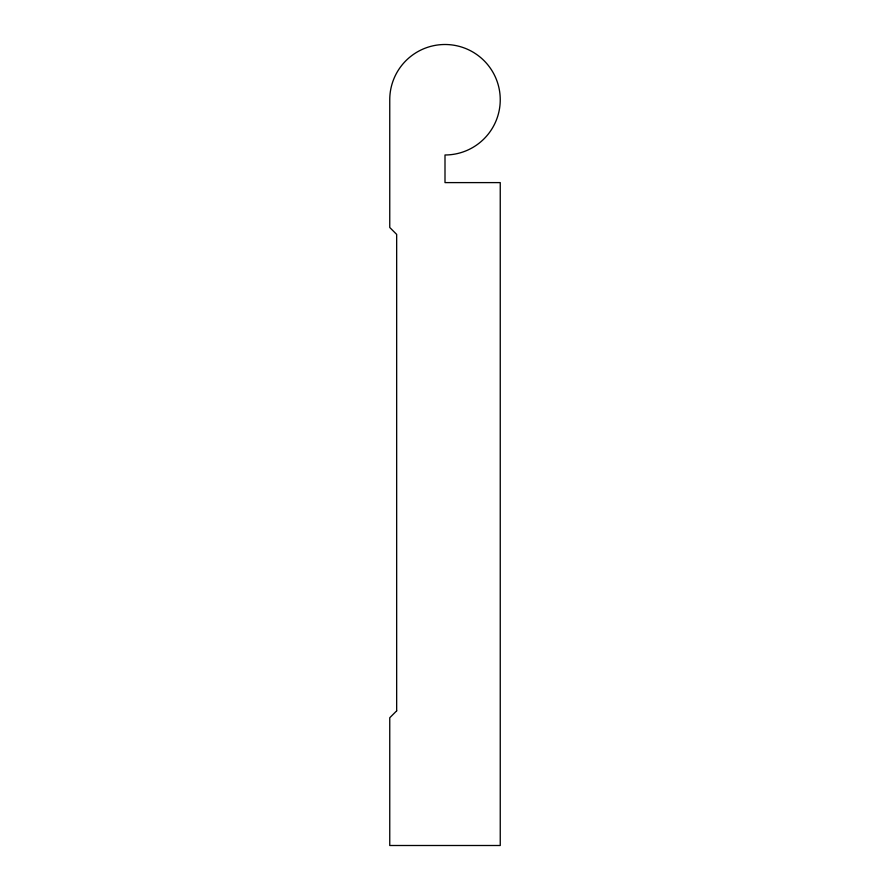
<?xml version="1.0" encoding="UTF-8"?>
<svg xmlns="http://www.w3.org/2000/svg" width="890" height="890" viewBox="0 0 890 890"><rect width="100%" height="100%" fill="white"/><g stroke="black" fill="none" stroke-linecap="round" stroke-linejoin="round"><path stroke-width="1.33" d="M396.662 710.854L389.753 717.752L389.753 845.5L500.247 845.5L500.247 182.606L445 182.606L445 154.982A55.247 55.247 0 0 0 500.247 99.747A55.247 55.247 0 0 0 445 44.5A55.247 55.247 0 0 0 389.753 99.747L389.753 227.484L396.662 234.393L396.662 710.854"/></g></svg>
